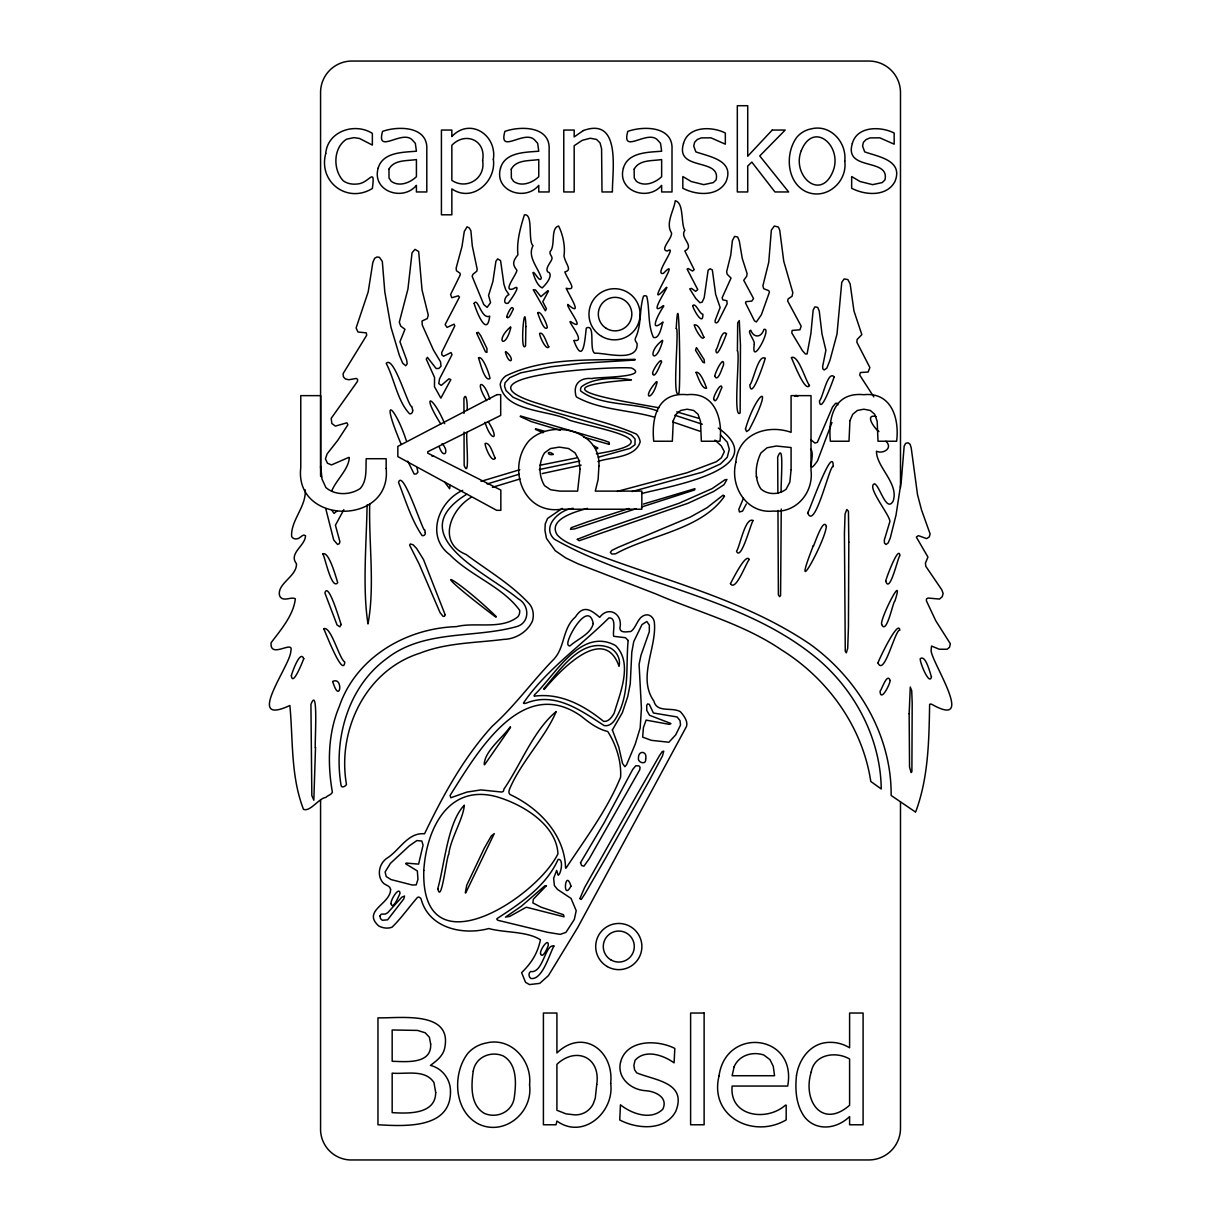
<?xml version="1.0" encoding="UTF-8"?>
<svg xmlns="http://www.w3.org/2000/svg" width="1221" height="1221" viewBox="0 0 1221 1221"><rect width="100%" height="100%" fill="white"/><g stroke="black" fill="none" stroke-linecap="round" stroke-linejoin="round"><path stroke-width="1.5" d="M781.257 509.02L780.57 595.634L779.624 596.626L778.388 594.932L777.96 510.439M781.287 491.88C780.173 490.125 784.889 438.095 777.685 457.127L777.869 493.299M467.139 432.265C465.277 432.448 470.512 481.41 464.163 465.46L464.026 432.097M534.142 695.833L534.554 694.688C554.761 675.839 580.784 626.434 615.598 645.588C633.333 663.262 619.886 693.467 614.163 713.171C612.087 716.88 608.546 722.038 603.678 721.413C583.913 705.479 560.836 692.734 534.401 696.138M670.817 723.732L669.215 724.343L646.107 720.115L643.421 727.579L642.643 737.133L651.281 740.323L668.879 742.246L675.671 734.905L680.509 725.121L680.036 720.634L677.106 716.971L653.418 713.003L649.313 704.364L647.679 703.907L646.687 705.326L646.764 710.424L649.572 715.308L670.558 723.336M662.728 340.766C655.418 367.277 645.192 353.541 662.423 340.277M794.917 396.23L796.031 395.36L797.71 396.504M305.219 489.819C306.486 506.547 290.506 520.528 291.651 536.492C292.582 538.354 294.826 539.3 296.84 538.827C299.817 539.148 302.945 533.028 305.509 535.729C305.342 545.818 288.232 553.342 296.459 563.72C297.146 576.449 276.557 583.516 279.594 595.817C282.875 602.64 290.842 596.275 295.345 598.748C293.544 615.262 280.754 629.883 271.108 642.719C269.551 659.645 294.23 639.209 290.827 650.961C291.209 664.575 243.101 727.319 289.865 705.494C293.147 739.682 290.598 776.159 303.48 809.294C309.936 812.392 319.291 797.862 325.778 797.466C327.487 795.466 331.456 794.825 332.371 792.139C327.457 764.178 327.9 733.302 339.27 706.562C355.952 657.356 406.105 628.205 456.395 626.632C475.747 621.794 501.083 630.173 517.826 616.819C519.322 615.033 520.039 612.576 519.627 610.271C502.228 586.37 470.268 575.839 449.71 554.639C425.396 536.553 438.415 501.312 462.683 490.338M756.852 477.808L756.379 476.175M367.094 504.929C366.514 542.689 362.347 588.049 367.979 623.946C375.045 586.568 368.635 542.658 369.734 503.693M663.842 306.028C657.951 314.453 648.397 333.944 662.988 321.993C661.736 325.229 659.554 339.759 653.418 337.408C647.649 324.771 649.862 309.646 646.794 296.413C645.955 295.528 644.474 295.574 643.498 296.199C639.194 309.157 641.758 325.03 635.5 338.003C634.355 340.201 636.187 341.926 637.133 343.696C637.988 363.11 604.7 352.503 594.627 353.22C588.858 349.374 595.833 323.26 586.309 328.052C584.905 338.782 583.501 366.331 573.916 340.781M532.951 272.573C534.416 277.518 537.225 285.668 542.185 287.927C545.604 284.722 552.274 277.136 549.511 272.817C543.208 270.94 550.213 262.942 551.48 260.104C553.724 256.914 548.977 254.807 550.061 251.724C555.723 245.94 550.244 228.022 558.577 226.007C562.85 234.234 565.445 246.398 563.965 256.013C565.781 264.636 572.664 270.085 564.835 271.917C568.36 281.227 577.884 291.01 566.193 288.263C569.596 295.97 583.76 317.933 567.765 304.426C565.872 306.471 586.263 331.517 572.1 322.542C563.034 316.147 588.003 343.254 574.236 340.338M831.959 422.497L817.475 460.943C805.127 478.311 815.887 453.693 810.591 449.16M743.421 498.382L738.812 509.294L739.407 511.965L742.551 511.126L746.306 503.968M343.849 509.661L335.424 525.228L339.896 541.666L339.331 543.681L337.561 544.444L333.715 540.003L325.732 508.577M915.719 811.812C928.464 777.502 928.983 740.552 929.624 704.502C930.234 703.525 931.608 704.273 932.31 704.609C977.685 730.005 929.15 658.73 931.165 649.786L931.516 646.046L939.254 649.221L947.084 649.267L949.511 647.283L950.365 643.788L935.805 620.833L926.388 600.793L926.48 598.916L927.991 598.031L939.498 599.068L942.246 596.687L943.131 593.406L941.757 589.758L925.793 566.285L925.426 563.14L927.945 557.081L916.33 537.087L918.36 535.622L926.617 538.614L929.288 536.919L930.097 533.928L921.519 509.89L917.52 494.688L911.202 447.802L910.042 444.23L908.088 442.796L905.631 443.391L904.166 446.153L901.373 480.174L896.031 515.048L890.307 537.866L888.14 542.979L886.019 544.49L884.477 543.131L884.309 540.048L889.636 522.374C892.917 518.543 865.521 486.507 874.511 483.806C879.792 485.592 886.263 513.156 893.146 501.129C899.221 483.455 876.342 467.109 876.464 451.221C883.027 454.395 893.39 448.183 885.897 441.254M331.776 490.873C336.172 479.96 348.626 469.52 349.343 457.57M510.576 727.38L484.645 764.697M543.696 688.842C559.905 670.604 581.41 636.034 610.347 648C616.758 651.419 620.894 659.05 619.032 666.3C603.769 622.435 557.875 673.046 544.169 689.483M337.24 510.805L334.035 513.431L332.158 510.683M510.21 726.785C502.777 737.743 484.401 751.19 484.218 764.605M547.741 290.766L540.918 296.657L535.561 289.988L533.241 289.728L545.36 310.851L546.443 308.791L542.796 301.679L548.458 291.086M609.355 444.261L609.111 442.307L604.471 440.567L520.482 415.964M656.44 381.654C640.659 399.114 652.304 402.304 657.142 381.929M431.898 456.044L433.684 456.074M696.291 347.848L695.497 350.213L702.991 362.301L704.517 362.851L704.074 359.508L696.718 347.909M471.123 497.359C450.671 509.416 436.843 542.78 466.086 554.487C487.454 570.375 510.882 584.035 529.166 603.693C533.302 608.302 534.203 615.292 532.432 621.077C527.518 631.913 515.613 639.117 503.8 639.377C475.961 642.933 446.443 642.673 420.009 653.159C365.506 670.268 336.92 730.616 346.505 784.63C345.039 786.599 341.086 788.522 340.995 784.95C333.577 739.285 347.771 687.225 386.187 658.958C423.687 629.288 473.626 638.659 516.59 626.617C530.173 622.893 529.655 604.883 518.192 598.763C487.79 573.336 399.939 535.378 466.834 494.169M465.781 892.795L494.261 833.607L491.346 835.897L484.279 848.229L466.743 885.21L465.293 892.81M663.324 305.586C647.802 317.719 665.949 290.598 666.864 287.469M562.255 508.379L547.557 518.482L545.222 523.931L544.948 530.418L546.443 538.324L555.265 550.717L565.796 557.966L578.205 563.904L655.86 593.925C697.908 612.164 743.131 623.733 781.394 649.816C827.884 678.8 862.53 726.831 870.787 781.471L881.241 788.949C880.646 739.514 856.043 692.063 818.894 660.012C743.207 595.94 638.4 586.828 554.303 539.133C540.872 526.617 559.813 509.294 573.168 508.333M566.071 868.085C585.134 838.964 607.31 809.905 620.604 777.136C621.489 761.461 616.162 744.642 607.737 731.501C597.71 729.151 589.285 722.725 581.196 716.178C521.642 674.328 476.77 753.418 450.091 795.39L450.839 797.74L466.926 792.078L480.952 789.911L501.709 792.047L503.357 791.406L504.059 788.903C520.985 764.285 533.379 730.448 556.196 711.538C545.634 736.965 521.749 761.171 510.302 787.423C509.34 789.453 507.936 792.597 509.935 794.444C538.827 808.027 564.636 834.355 565.552 867.856M480.998 481.364L519.825 469.719M492.399 487.332L519.963 478.968M666.452 287.332C640.308 316.025 683.989 251.77 663.461 273.351C652.93 275.992 678.83 243.834 667.231 251.053C659.248 250.061 672.557 238.171 671.519 232.89C665.247 223.382 673.946 210.592 675.259 200.732C684.126 202.778 680.738 223.489 684.844 230.418C679.166 237.622 695.344 245.772 684.844 250.992L694.2 269.673L692.566 271.047L688.125 268.498L687.133 269.139L697.771 289.636L695.634 291.346L691.437 288.385L689.728 288.858L695.741 298.412L699.954 302.762L702.212 302.106L704.196 297.68L708.134 270.177L710.103 268.757L712.347 269.948L715.674 294.459L720.131 307.494L715.109 320.558L715.247 322.481L716.544 322.97L718.162 321.657L727.136 303.8L726.877 300.732L722.725 299.832L722.176 297.665L731.028 278.098L727.182 274.252L726.632 271.688L730.738 255.189L732.402 240.568L734.584 236.401L737.652 237.011L739.3 240.964L742.246 258.409L747.084 273.535L746.733 276.205L743.742 280.311L753.54 298.535L751.77 301.129L745.985 301.648L745.527 302.991L754.441 320.787L756.379 321.993L761.431 314.652L769.474 292.033L768.711 290.659L763.674 288.69L762.896 285.76L768.742 262.332L771.351 230.128L774.343 226.022L778.372 227.06L779.715 230.082L783.745 261.202L792.826 292.658L792.063 296.26L788.125 298.931L787.652 300.992L801.174 326.144L799.938 329.762L792.154 330.433L791.788 332.906L802.502 350.778L805.372 353.937L807.096 353.968L810.881 333.638L813.155 310.103L814.834 306.898L817.688 307.341L819.245 311.034L822.008 334.02L825.9 350.244L822.649 366.453L822.817 368.834L824.144 369.978L826.8 368.177L829.975 360.271L836.995 334.111L841.757 282.356L844.123 278.937L847.878 279.578L850.152 283.944L853.967 310.973L861.843 334.615L857.142 339.453L856.852 342.216L869.871 367.521L868.131 372.023L860.317 372.542L859.752 375.152L873.809 396.871M487.148 483.989L519.123 474.221M348.824 457.371L331.502 464.926L327.487 463.232L325.427 458.898L327.136 453.861L337.759 440.354L347.893 424.801L346.917 422.802L335.363 426.114L331.837 423.489L331.196 418.345L357.524 381.318L357.631 379.349L356.227 378.434L348.855 379.762L345.39 378.968L343.422 376.831L343.07 373.672L366.666 335.302L366.331 332.875L357.936 331.99L356.105 327.961L368.193 291.88L372.848 262.393L374.664 258.303L376.877 257.005L379.456 257.295L382.326 261.477L384.798 291.834L390.995 327.304L399.359 355.342L402.671 363.156L405.769 365.751L407.188 363.797L406.639 359.92L399.939 341.743L404.975 329.304L400.763 326.129L399.298 322.222L407.951 288.995L412.042 252.732L415.033 249.374L418.666 251.541L422.039 289.972L428.281 315.155L427.289 318.589L422.039 321.001L422.268 325.03L433.455 350.045L440.506 361.782L441.025 366.254L438.797 368.483L436.141 368.528L427.411 357.341L426.236 359.111L434.554 377.442L434.462 386.691L440.857 398.138L450.854 379.578L448.962 378.815L441.239 385.409L438.766 383.592L439.514 378.892L452.014 354.655L451.053 352.548L443.589 356.242L441.895 354.945L441.697 352.518L454.792 325.931L454.075 324.176L447.054 327.396L445.131 324.588L459.462 297.085L458.287 295.818L451.801 297.741L450.595 294.536L460.317 274.756L459.92 273.153L456.44 270.726L456.135 268.116L461.981 246.52L464.285 231.486L467.063 226.831L469.307 227.961L470.894 230.784L472.298 245.925L477.197 269.231L476.831 271.184L472.924 274.328L472.145 276.312L483.745 304.502L487.118 307.387L490.567 302.655L488.568 295.436L492.902 281.486L495.909 261.248L497.649 258.883L500.579 260.622L503.907 284.203L505.723 289.789L508.974 294.612C505.051 295.635 502.106 304.624 508.012 303.312C509.539 301.663 523.702 281.898 513.125 288.919C501.602 292.536 517.811 272.894 516.804 270.146C512.988 265.125 511.874 262.057 517.933 254.792C516.468 241.834 520.344 227.839 524.404 214.85C533.608 213.263 527.655 241.376 533.028 245.65C527.228 256.563 537.545 266.804 541.315 277.884C540.262 283.211 535.668 273.702 533.577 272.375M553.189 454.533C546.123 455.769 547.329 449.435 553.327 454.273M641.437 507.051L694.627 489.942L694.886 488.858M629.029 508.485L588.354 521.55L571.214 527.686L570.466 529.334L574.557 528.907L636.294 508.638M587.499 508.379C579.105 510.76 546.962 518.467 557.203 534.874C563.797 542.216 573.672 545.222 582.417 549.053C658.47 579.258 740.857 597.496 809.431 643.772C857.798 678.265 891.773 735.21 891.132 795.466L915.307 811.919M643.391 504.075L694.581 488.782M617.231 491.422L687.24 472.68L716.315 461.721L721.321 457.875L724.358 451.678L721.29 445.894L714.987 440.14M632.051 491.559L702.167 472.206L720.405 464.011L727.258 457.265L729.303 449.236L727.304 442.246L720.405 434.874M641.788 493.589C661.034 487.683 776.785 470.207 718.33 428.037M597.924 461.538C610.164 456.929 635.53 458.15 640.201 441.758C639.621 438.98 638.552 436.095 636.431 434.127C606.501 421.077 573.748 415.018 542.735 404.884C439.026 374.862 619.474 365.827 631.684 368.07C651.327 377.93 590.995 377.121 592.185 378.632C581.7 377.258 573.595 382.829 575.503 393.666C575.503 394.932 575.961 396.199 576.8 397.161C600.274 410.058 628.876 409.829 654.319 417.155M542.185 473.58L581.104 465.155M539.255 469.566L579.822 461.019M596.336 453.846C675.854 441.071 598.153 428.953 569.764 420.314C550.412 409.783 503.708 412.576 500.228 384.34C500.686 380.937 503.006 378.144 505.586 376.053C545.07 356.746 592.154 360.561 634.981 359.325M598.259 457.234L629.929 448.412L635.012 444.734L635.073 438.919L631.349 435.012L624.908 432.219L551.22 411.279L527.564 403.51L513.079 397.268L506.028 390.567L504.548 386.248L505.021 382.814L509.813 377.686L520.726 372.863L550.808 366.788L581.532 363.263L635.042 360.027M539.789 465.293L576.404 457.951M558.455 875.014C561.233 873.427 563.736 858.256 558.119 859.416C546.123 886.278 520.451 903.357 496.871 918.711C496.535 919.505 497.786 920.313 498.595 920.466L547.527 932.31L560.271 934.37L565.964 932.371L574.343 919.398L576.205 910.683L571.031 898.412L557.539 889.453L554.395 885.576L553.647 878.174L556.669 870.405L558.043 874.847M876.22 416.544C863.919 413.598 874.663 428.754 878.906 431.562M510.47 326.953C494.23 341.269 505.402 350.213 510.882 327.365M597.542 448.672L595.604 448.504M406.059 863.064L418.589 864.132L423.061 845.176L421.825 841.04L416.865 840.567L409.249 845.878L390.445 863.339L385.103 871.977L386.233 876.541L391.041 879.578L412.316 885.027L416.208 884.874L417.964 879.303L417.353 870.955L405.754 863.842M609.172 444.337L583.562 437.133M658.806 407.738C612.637 399.435 533.501 387.164 631.425 379.899C618.162 377.365 594.215 377.06 581.547 386.691C580.677 387.927 580.143 389.621 580.784 391.086C601.877 406.654 633.653 402.045 657.737 411.019M676.755 411.874L698.488 418.254M674.908 415.232L702.304 424.221M535.546 428.739L544.017 431.089M505.845 351.587C516.315 359.813 509.34 366.972 505.357 351.999M560.286 430.326L531.272 421.581L520.253 416.575M672.634 421.901L699.984 431.257M593.437 445.68L597.817 448M543.147 432.753L535.317 429.334M495.802 617.124C420.192 559.92 453.327 574.893 496.367 616.712M810.851 439.728L814.972 443.086L817.383 442.338L832.524 407.02L835.591 403.327L837.163 403.281L837.911 404.807M444.383 481.715L449.633 488.736L450.106 485.348M439.148 446.596C443.834 460.454 449.862 451.175 442.033 443.696M440.781 423.992C420.65 392.216 432.478 394.581 444.658 423.656M488.156 421.55C500.549 440.827 490.918 442.033 485.012 422.252M486.645 400.641C473.519 379.41 484.096 379.304 489.804 399.236M407.768 461.172L414.163 474.038L416.071 474.023L417.933 472.313L417.048 467.933M406.288 440.552C395.238 406.776 378.937 391.743 401.16 444.215M321.444 477.121L320.513 466.498M467.078 409.92C467.597 410.592 467.017 390.338 463.934 398.26L463.965 413.385M900.488 487.606L900.488 93.239A31.609 31.609 0 0 0 868.314 61.05L352.762 61.05A31.41 31.41 0 0 0 320.574 93.239L320.574 476.175M900.488 801.968L900.488 1127.761A31.715 31.715 0 0 1 868.314 1159.95L352.762 1159.95A30.815 30.815 0 0 1 320.574 1127.761L320.574 800.076M546.138 885.942L533.333 899.251L532.875 902.914L540.949 907.127L563.461 914.712L564.071 916.818L526.327 907.203L509.752 916.391L505.463 917.139L521.382 906.211L544.917 885.744L546.138 885.912M676.251 328.449C679.502 328.205 671.581 401.45 678.922 393.162C680.845 384.936 679.029 273.886 676.251 328.449M390.583 889.3C390.827 904.166 361.477 910.652 378.907 926.113C382.829 928.082 387.881 928.891 392.017 927.212C401.358 918.131 408.928 907.234 417.475 897.42C418.803 896.458 420.436 897.74 421.077 898.931C428.8 928.311 462.881 935.561 488.812 928.54C504.761 932.936 526.831 931.043 540.43 939.804C537.545 953.815 531.074 963.323 521.611 972.664L525.564 982.325L529.471 984.584L539.758 983.363L548.427 975.61L577.594 927.731L686.538 726.388C688.11 721.123 683.76 715.491 680.402 711.736C672.16 706.715 656.944 713.354 653.861 701.037C637.011 677.136 657.295 647.405 654.288 621.748C653.54 617.444 649.435 613.614 644.917 615.14C637.408 617.368 636.675 627.335 630.86 631.501C627.38 631.608 619.963 633.562 619.886 628.006C623.137 613.873 608.379 605.448 599.709 617.338C592.246 611.095 583.73 603.556 575.473 616.91C562.393 628.22 565.079 646.886 554.151 658.882C532.783 680.692 514.941 705.906 492.155 726.312C463.507 757.753 442.719 796.061 424.542 833.79C408.241 832.188 399.725 849.755 387.942 857.569C379.502 862.575 376.48 874.312 382.524 882.203C384.523 885.271 390.125 885.317 390.583 889.3M506.669 316.758C508.577 321.169 512.454 310.073 513.415 309.111C511.767 303.525 507.463 314.423 506.669 316.666M737.408 350.87C740.323 352.976 732.676 420.238 740.14 412.957L740.46 345.116L739.285 320.574L737.698 322.787L737.408 350.87M848.809 542.139L848.442 627.014L847.71 648.29L846.321 652.838L845.268 651.312L844.428 533.318L845.069 513.919L846.825 509.493L848.442 511.309L848.809 542.139M909.157 713.705L909.538 767.002L911.11 772.572L911.889 771.703L912.194 702.869L911.705 690.72L910.271 687.011L909.157 713.705M341.132 624.526L339.865 626.816L337.072 624.999L324.893 592.979C328.296 580.57 340.491 623.137 341.132 624.526M579.914 898.61L581.242 899.45L584.89 893.925L605.738 857.844L649.267 780.616L662.454 755.997L663.766 751.144L662.225 751.556L659.401 755.768L635.912 796.611L584.6 887.575L579.914 898.549M753.113 520.528C750.747 523.519 741.025 561.599 736.522 551.266C739.819 546.901 745.176 516.559 753.113 520.528M474.145 303.403C476.037 310.546 487.072 338.675 489.682 316.132C481.288 319.917 477.899 296.672 474.145 303.403M540.537 953.693C542.46 959.904 547.97 946.748 548.229 945.527C549.007 936.614 539.651 950.06 540.537 953.693M703.922 337.24C702.35 341.987 694.825 328.403 694.215 324.939C698.748 323.458 702.121 333.944 703.922 337.24M890.063 680.433C890.628 683.043 880.6 703.174 880.066 691.193C881.654 689.865 887.301 672.008 890.063 680.433M931.455 676.831C929.563 686.202 919.871 662.866 920.222 658.745C925.594 654.151 930.036 673.107 931.455 676.831M525.885 326.556L525.549 345.802C519.413 355.174 524.847 293.696 525.885 326.556M570.97 886.141C562.179 902.395 565.14 867.261 570.97 886.141M628.143 640.521C625.625 666.635 630.234 694.322 615.918 718.177C613.659 722.328 609.325 726.739 604.136 725.564C581.12 710.698 555.051 691.223 525.824 703.265C524.938 703.403 523.717 703.769 523.443 703.052C545.634 670.283 580.555 646.031 608.882 617.948C617.139 617.017 612.347 632.615 613.72 636.309L625.518 637.713L628.143 640.521M754.303 344.23C750.625 368.666 772.71 326.48 763.888 329.441C761.553 337.469 753.968 338.492 750.747 330.25C746.275 331.181 755.082 340.11 754.303 344.23M809.477 385.454C805.265 393.315 793.146 361.019 791.315 357.585C798.168 353.983 805.631 380.906 809.477 385.454M652.609 373.641C654.853 380.494 661.156 361.279 661.538 362.5C662.026 355.357 651.892 371.291 652.625 373.458M323.718 628.723C324.618 629.914 343.101 678.891 344.81 662.087C339.148 658.821 330.922 625.534 323.718 628.723M437.866 888.903C441.361 905.112 446.855 854.669 448.763 854.471C450.335 838.949 463.37 818.787 464.316 805.188C447.649 822.328 444.597 864.392 437.973 887.957L437.866 888.903M315.506 747.618L313.828 800.228L311.828 795.558L310.928 704.486C319.093 682.402 314.072 751.678 315.506 747.618M878.006 662.972C884.34 677.228 895.329 628.54 899.831 630.234C898.549 618.269 878.281 660.82 878.006 662.972M730.448 583.669C735.698 592.216 746.306 562.164 749.328 559.462C745.787 552.548 732.707 579.807 730.448 583.562M537.744 312.942C538.736 316.056 544.184 332.051 547.329 327.61C546.993 323.84 540.445 309.661 537.759 312.835M580.509 862.698L581.669 865.536L583.928 866.193L589.209 858.76L639.697 769.886L640.094 767.399L639.026 765.933L635.775 765.735L632.707 769.444L604.105 822.847L580.509 862.698M713.644 399.069C716.055 406.242 720.726 388.232 721.932 387.805C721.58 380.769 713.369 395.94 713.644 399.069M724.465 496.26C701.22 529.914 649.267 534.996 615.613 553.815L611.858 554.059L610.347 552.365L611.843 550.396L618.253 547.283L690.414 517.017L707.005 507.738L723.137 495.131L724.465 496.26M425.274 532.631C425.732 534.523 423.916 536.141 422.1 535.592C411.401 520.009 405.525 500.122 398.534 482.371C402.961 467.857 423.763 534.508 424.694 529.853L425.274 532.631M726.51 333.745C725.686 336.05 716.208 361.279 715.949 349.908C718.284 347.985 721.565 328.327 726.51 333.745M423.794 870.451C420.741 972.649 536.202 898.183 557.951 853.815C556.41 823.961 521.214 803.586 495.604 796.458C447.542 784.111 426.312 829.944 423.794 870.451M807.814 513.171C815.079 530.998 830.417 462.026 833.226 466.651C833.333 442.109 807.966 514.819 808.104 511.858L807.814 513.171M881.638 624.389C886.614 636.004 893.116 600.885 894.871 601.159C905.265 569.108 879.822 618.772 881.638 624.389M332.723 681.562C340.033 705.921 343.91 676.113 332.738 681.44M834.172 376.816C835.103 374.328 820.481 416.88 819.444 400.9C822.695 398.367 827.67 369.978 834.172 376.816M478.495 357.967C480.158 362.011 484.6 382.204 490.003 378.541C489.392 373.885 482.295 354.716 478.51 357.921M379.99 915.933L380.509 918.65L382.371 920.283L387.606 919.825L403.846 898.839L404.517 896.031L401.755 897.221L387.744 912.698L385.424 914.025L381.227 914.147L379.99 915.933M495.283 458.211C492.017 463.736 484.905 447.1 485.119 443.437C490.079 441.758 493.147 454.853 495.283 458.211M593.253 623.549C590.842 634.172 577.411 639.056 569.963 645.94C568.742 646.107 567.673 644.917 567.826 643.726C567.139 636.904 588.537 600.03 593.253 623.549M412.667 410.164C412.957 411.981 411.706 414.133 409.676 413.873C397.573 401.404 394.368 378.983 386.218 363.339C393.879 354.624 408.699 408.363 411.889 406.562L412.667 410.164M445.116 614.651L444.52 616.254L443.086 616.391L440.064 612.637L419.185 564.133L409.615 545.131L410.302 543.971L413.064 544.764L416.559 548.382L423.489 559.508L445.116 614.651M696.001 372.436C697.71 376.144 702.029 389.682 706.593 388.202C705.341 384.584 700.091 370.65 696.001 372.39M745.466 428.998L746.565 431.562L749.145 429.807C775.732 378.983 756.181 392.109 745.466 428.998M291.361 675.61C292.628 688.751 305.174 655.021 303.708 658.76C300.412 649.267 292.338 671.794 291.361 675.61M322.817 553.907C324.878 556.547 331.517 590.476 337.713 582.707C335.821 576.694 328.846 551.068 322.832 553.861M391.178 903.922C392.811 910.835 399.557 894.413 400.061 893.207C399.114 885.469 389.636 901.449 391.178 903.922M476.587 333.028L485.515 351.907L486.935 352.411L486.965 348.519L480.738 335.683L478.266 332.295L476.587 333.028M548.809 346.871C546.565 351.099 539.713 337.255 539.606 333.394C543.559 331.089 546.901 344.444 548.809 346.871M577.304 539.392L579.12 540.75L687.896 503.311L713.629 491.483L724.022 484.661L726.953 479.487L724.953 479.777L712.225 488.553L679.151 503.235L602.579 529.487L577.304 539.316M645.634 758.897C646.825 765.414 637.057 762.728 638.461 757.676C638.446 749.877 647.725 751.159 645.634 758.897M765.231 358.364C764.56 361.019 751.281 401.755 749.816 384.874C753.052 382.555 758.21 353.418 765.231 358.364M826.388 526.556L825.915 528.968C822.405 546.474 790.124 604.654 813.369 545.573C812.057 552.075 823.259 515.079 826.388 526.556M553.922 946.031C549.587 953.57 542.429 980.524 530.799 978.464C528.647 976.998 528.159 972.71 530.769 971.519C543.086 973.595 545.146 943.574 553.922 946.031M714.895 376.327C718.024 383.012 722.435 366.483 723.473 365.323C724.648 353.19 714.193 373.992 714.895 376.327M612.377 729.96L618.757 746.947L622.512 763.4L624.831 766.681L626.587 764.743L635.225 744.138L640.186 727.975L641.422 708.333L639.087 664.285L641.01 655.189L649.313 631.715L649.328 625.06L646.809 621.52L642.002 624.572L633.745 641.574L631.806 652.212L630.234 683.882L627.792 696.336L622.389 712.621L612.377 729.96M885.744 581.12C889.895 595.07 898.58 554.288 899.953 555.769C898.885 543.818 885.591 579.807 885.744 581.12M692.734 305.723C693.177 309.172 703.281 327.182 702.853 314.209C699.816 314.484 695.558 301.923 692.734 305.616M580.067 469.291L577.609 491.117L559.844 491.117L550.61 489.743L544.52 485.637C538.583 475.885 538.446 462.606 544.52 452.869L550.473 448.55L559.264 447.115L568.574 448.534L575.03 452.838L578.815 459.813L580.067 469.291M598.916 466.025L598.122 479.441L595.299 491.117L641.834 491.117L641.834 509.233L561.507 509.233C522.573 515.048 506.333 466.865 529.105 440.689C551.343 418.406 601.007 430.418 598.916 466.025M493.36 159.371C496.489 181.517 472.344 203.068 451.846 188.858L451.846 214.804L441.422 214.804L441.422 130.052L451.846 130.052L451.846 136.538C470.085 117.124 497.13 135.043 493.36 159.371M735.851 462.255C729.639 486.446 746.703 514.148 773.549 511.05C796.229 513.278 813.72 492.384 811.019 470.451L811.019 395.635L791.086 395.635L791.086 432.326C766.986 423.824 737.972 434.218 735.851 462.255M529.548 1084.706C533.318 1112.178 504.822 1136.324 478.846 1124.159C453.815 1111.614 452.045 1073.976 467.75 1053.464A31.975 31.975 0 0 1 486.095 1043.039C511.034 1036.69 532.264 1060.637 529.548 1084.706M610.698 1083.348C614.621 1111.919 583.287 1140.124 556.913 1121.046L556.043 1124.77L543.406 1124.77L543.406 1013.033L556.913 1013.033L556.913 1052.96C582.89 1027.884 614.163 1050.564 610.698 1083.348M844.779 161.035C847.695 182.234 825.701 200.87 805.646 191.483C786.324 181.807 784.966 152.747 797.084 136.92A24.679 24.679 0 0 1 811.248 128.861C830.494 123.977 846.886 142.46 844.779 161.035M386.157 468.498C391.834 525.854 294.139 525.396 300.763 467.689L300.763 395.635L320.696 395.635L320.696 465.812L321.993 479.029L325.854 487.515C335.21 495.711 350.183 495.222 360.241 488.507C367.384 480.509 365.628 468.666 366.224 458.714L386.157 458.714L386.157 468.498M719.047 1075.838C708.958 1116.864 753.586 1139.117 786.187 1119.886L786.187 1105.173L785.408 1105.173C766.864 1121.778 729.151 1116.818 732.127 1086.064L787.698 1086.064C797.328 1033.836 725.869 1026.189 719.047 1075.838M796.504 1075.426C795.008 1089.315 795.909 1104.456 804.074 1116.299A25.748 25.748 0 0 0 819.322 1126.327C830.372 1128.753 841.635 1124.251 849.602 1116.589L849.602 1124.77L863.094 1124.77L863.094 1013.033L849.602 1013.033L849.602 1047.801A36.432 36.432 0 0 0 823.046 1043.085C808.119 1046.519 798.656 1060.973 796.504 1075.426M325.732 153.495C318.055 182.173 347.466 203.922 372.359 188.477C375.32 166.605 369.627 182.051 358.882 183.791C353.632 184.692 347.726 184.081 343.345 180.861C332.799 169.887 333.043 147.68 346.611 139.179L353.907 137.637L359.554 138.477L372.359 145.07L372.359 133.379C354.762 122.222 327.549 131.196 325.732 153.495M435.699 1092.536C435.546 1114.697 407.845 1113.552 392.17 1112.636L392.17 1073.137C405.754 1074.449 425.122 1068.848 433.974 1082.584L435.699 1092.536M683.501 143.468C674.969 171.642 721.245 157.356 716.101 179.884L713.308 182.601L703.769 184.646L691.3 181.547L682.829 176.557L682.829 188.248C696.184 195.314 717.75 196.993 726.022 181.685C734.889 160.363 709.752 156.837 695.848 151.862L693.742 146.062L694.627 142.247L697.283 139.53L701.236 137.897L710.958 137.82L725.335 144.185L725.335 133.043C711.996 126.16 688.171 125.961 683.501 143.468M620.604 1061.949C616.636 1077.533 630.708 1089.712 645.299 1090.674C655.005 1091.192 668.421 1097.175 662.866 1109.126C651.281 1120.802 631.7 1113.857 620.451 1104.807L619.734 1119.962C637.041 1129.104 664.987 1131.302 675.717 1111.461C687.484 1082.264 654.654 1080.432 636.614 1072.816L634.569 1069.703L633.882 1065.322L635.042 1060.362C645.176 1048.747 663.537 1055.219 674.099 1062.88L674.816 1048.442C657.539 1039.529 626.663 1039.269 620.604 1061.949M791.086 469.658L789.85 482.127L786.126 489.224C778.922 494.887 767.795 495.131 760.866 488.904C753.8 478.357 755.555 463.904 760.897 452.976L767.078 447.756L776.297 446.016L791.086 447.542L791.086 469.658M852.334 143.468C843.803 171.642 890.078 157.356 884.95 179.884L882.142 182.601L872.618 184.646L860.133 181.547L851.663 176.557L851.663 188.248C865.017 195.314 886.583 196.993 894.871 181.685C903.723 160.363 878.586 156.837 864.682 151.862L862.575 146.062L863.461 142.247L866.132 139.53L870.069 137.897L879.792 137.82L894.169 144.185L894.169 133.043C880.829 126.16 857.005 125.961 852.334 143.468M450.488 1091.956C450.366 1129.517 403.296 1126.128 377.961 1124.77L377.961 1017.856C400.244 1018.36 453.617 1010.118 444.459 1049.129C442.475 1056.501 435.912 1061.37 430.448 1065.384C442.475 1068.36 450.793 1079.639 450.488 1091.956M473.244 1071.122C471.153 1085.301 470.1 1105.219 484.447 1113.415C496.825 1118.772 511.981 1112.041 514.194 1098.137C516.193 1084.019 517.506 1063.964 503.067 1055.86C490.689 1050.655 475.442 1057.157 473.244 1071.122M673.29 420.635L672.344 441.239L653.723 441.239C651.297 417.261 657.737 391.758 687.133 394.704C714.941 391.804 722.832 418.711 719.978 441.239L701.342 441.239L700.518 421.382L698.046 414.27L693.665 410.47L687.133 409.203L680.708 410.47L676.083 414.27L673.29 420.635M801.327 150.549C791.254 175.214 820.497 202.03 832.936 171.398C843.085 146.581 813.827 120.055 801.327 150.549M849.938 420.635L849.007 441.239L830.372 441.239C827.96 417.261 834.401 391.758 863.796 394.704C891.605 391.804 899.495 418.711 896.626 441.239L878.006 441.239L877.182 421.382L874.709 414.27L870.329 410.47L863.796 409.203L857.371 410.47L852.746 414.27L849.938 420.635M596.764 1084.416L595.283 1098.091L593.452 1103.357A19.658 19.658 0 0 1 574.648 1114.865L565.949 1113.827L556.913 1110.271L556.913 1064.315C575.839 1046.397 600.808 1056.882 596.764 1084.416M482.616 160.531C485.851 178.541 466.559 190.262 451.846 180.372L451.846 145.284C465.308 131.273 486.385 140.094 482.616 160.531M811.217 1072.007C802.304 1100.838 822.145 1129.288 849.602 1105.249L849.602 1059.004C836.034 1051.052 814.346 1054.013 811.217 1072.007M378.189 168.055C371.474 191.148 402.762 201.892 416.422 185.363L416.422 191.956L426.801 191.956L426.801 149.618C428.22 126.145 398.504 125.732 382.555 131.38C375.931 155.021 401.968 129.441 412.21 139.866L415.323 143.315L416.422 151.221C403.098 152.335 382.829 152.045 378.189 168.055M500.534 168.055C493.818 191.148 525.091 201.892 538.766 185.363L538.766 191.956L549.129 191.956L549.129 149.618C550.549 126.145 520.833 125.732 504.899 131.38C498.26 155.021 524.297 129.441 534.554 139.866L537.652 143.315L538.766 151.221C525.427 152.335 505.173 152.045 500.534 168.055M623.412 168.055C616.697 191.148 647.985 201.892 661.645 185.363L661.645 191.956L672.008 191.956L672.008 149.618C673.427 126.145 643.726 125.732 627.777 131.38C621.153 155.021 647.191 129.441 657.432 139.866L660.546 143.315L661.645 151.221C648.32 152.335 628.052 152.045 623.412 168.055M388.95 169.139L389.026 178.007L391.269 181.38C399.313 187.088 409.935 182.814 416.422 176.724L416.422 159.539C407.173 161.096 394.139 159.447 388.95 169.139M511.278 169.139L511.355 178.007L513.598 181.38C521.642 187.088 532.264 182.814 538.766 176.724L538.766 159.539C529.502 161.096 516.483 159.447 511.278 169.139M634.172 169.139L634.233 178.007L636.477 181.38C644.52 187.088 655.158 182.814 661.645 176.724L661.645 159.539C652.396 161.096 639.361 159.447 634.172 169.139M430.662 1043.986C431.822 1064.666 405.647 1061.598 392.17 1061.293L392.17 1029.99L417.521 1030.417L425.213 1032.783L429.38 1037.27L430.662 1043.986M734.126 1066.788L732.127 1075.732L774.557 1075.732L773.275 1066.33L769.963 1059.645L763.903 1055.051C752.64 1051.144 738.903 1055.234 734.126 1066.788M772.237 130.052L747.725 156.212L747.725 105.708L737.316 105.708L737.316 191.956L747.725 191.956L747.725 166.071L751.831 162.088L774.938 191.956L788.644 191.956L759.752 155.937L785.195 130.052L772.237 130.052M583.379 130.54L574.175 136.92L574.175 130.052L563.766 130.052L563.766 191.956L574.175 191.956L574.175 145.726L582.249 140.323L590.262 138.248L596.459 139.392L600.015 142.857L601.587 148.748L601.999 191.956L612.423 191.956C611.98 172.665 622.008 116.468 583.379 130.54M496.993 394.627L397.832 446.382L397.832 456.608L496.642 510.317L500.839 510.317L500.839 490.094L427.762 453.128L427.762 451.755L500.686 415.43L500.686 394.627L496.993 394.627M704.12 1013.033L690.613 1013.033L690.613 1124.77L704.12 1124.77L704.12 1013.033M611.034 959.981A15.507 15.507 0 0 0 634.294 946.55A15.507 15.507 0 0 0 611.034 933.119A15.507 15.507 0 0 0 611.034 959.981M607.234 966.544A23.092 23.092 0 0 0 641.88 946.55A23.092 23.092 0 0 0 607.234 926.556A23.092 23.092 0 0 0 607.234 966.544M601.739 336.416A25.565 25.565 0 0 0 640.094 314.285A25.565 25.565 0 0 0 601.739 292.14A25.565 25.565 0 0 0 601.739 336.416M606.089 328.266A16.773 16.773 0 0 0 631.822 314.804A16.773 16.773 0 0 0 607.295 299.252A16.773 16.773 0 0 0 606.089 328.266"/></g></svg>
